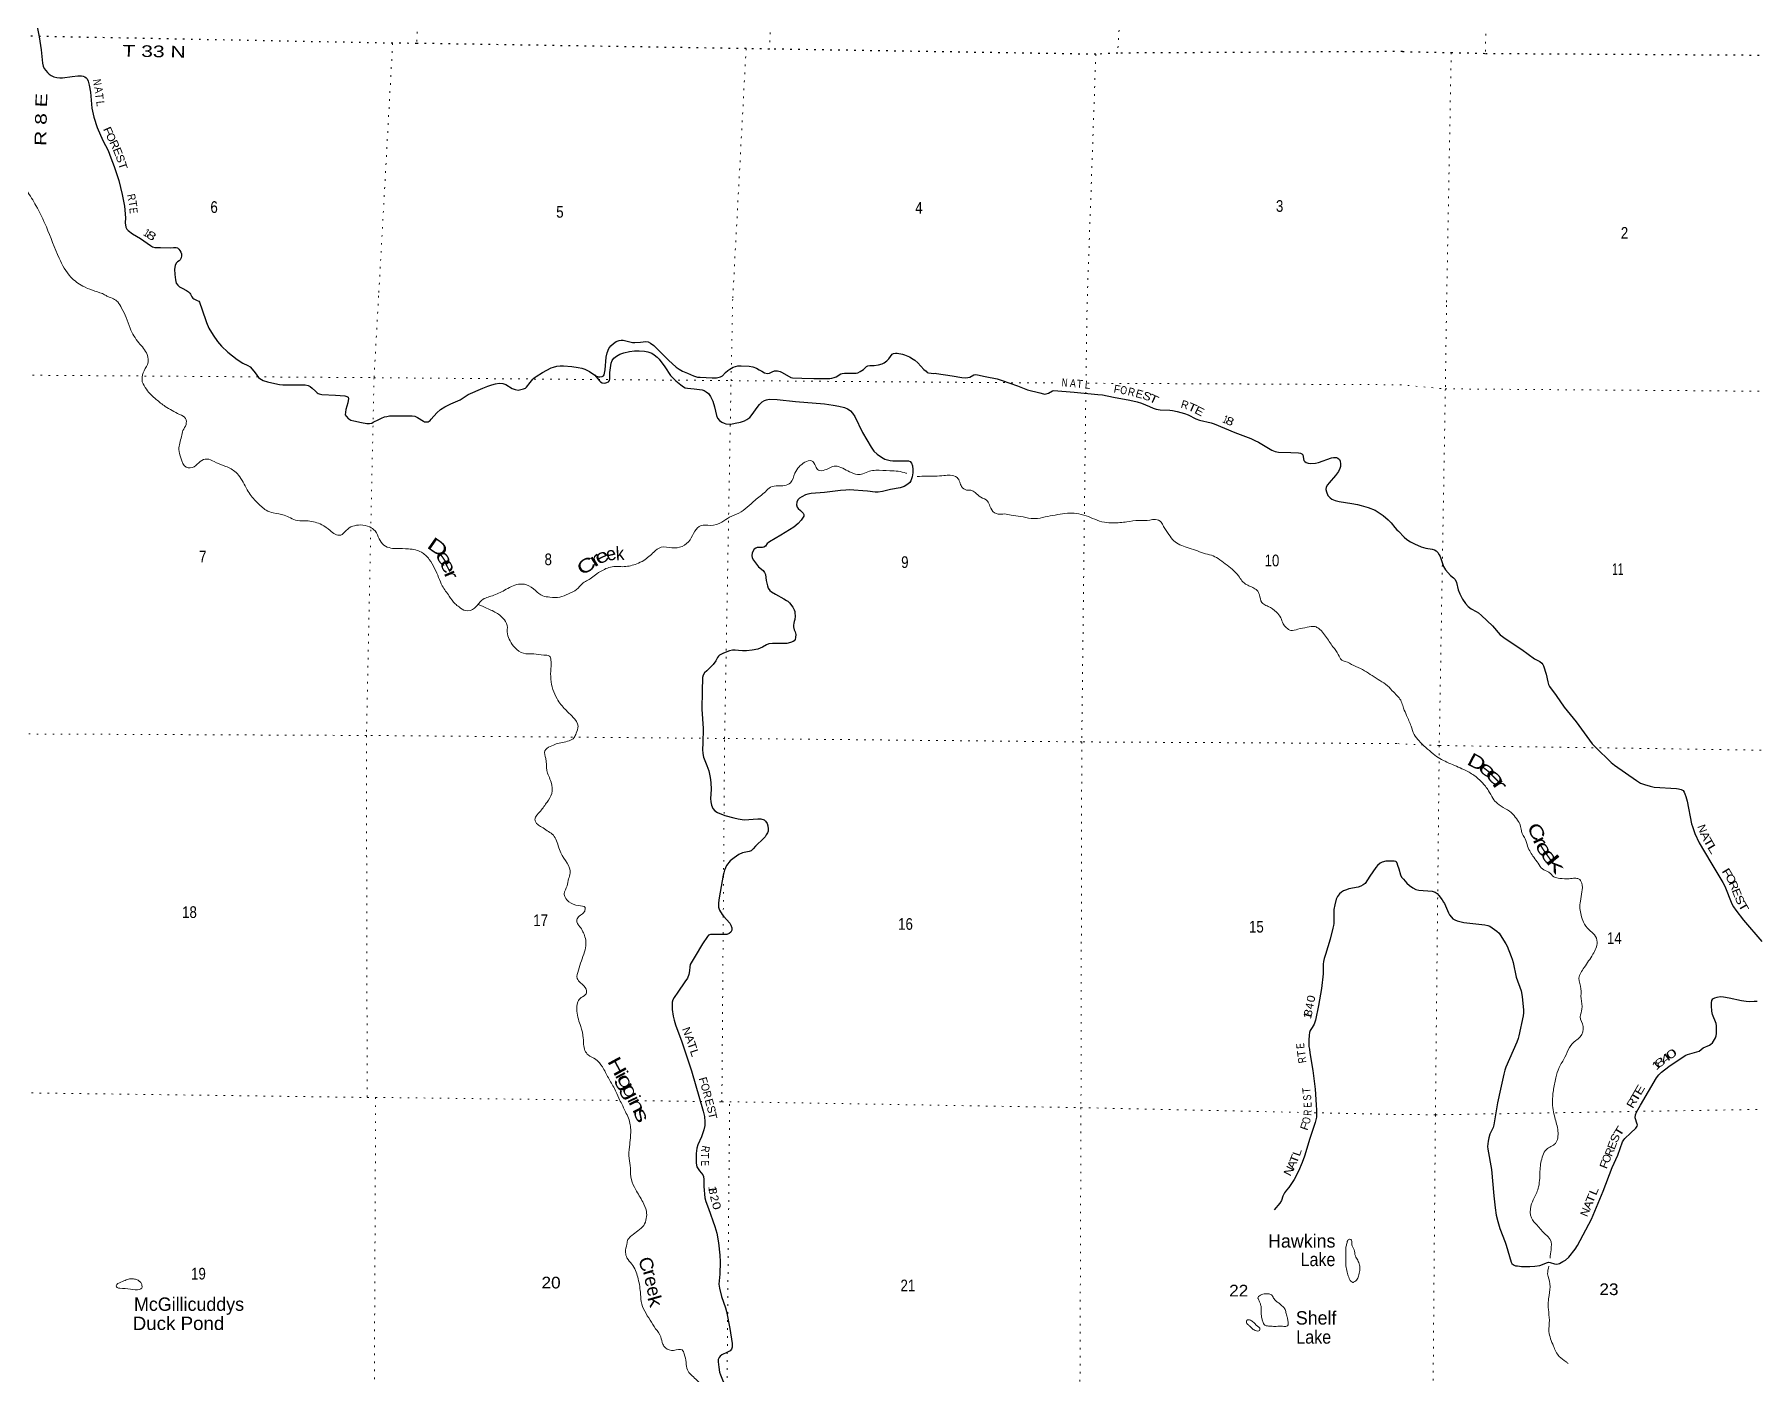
# Model space of a CAD drawing. Header units: feet. Extents: x -1048576 to 137166, y -268550 to 2097152.
# Drawn here: x -204301 to -178479, y 306149 to 326257 of the extents above; entities that cross this region are included whole.
import ezdxf
from ezdxf.enums import TextEntityAlignment as Align

# ---------------------------------------------------------------- set-up
doc = ezdxf.new("R2010")
doc.units = ezdxf.units.FT
doc.header["$LTSCALE"] = 80
doc.linetypes.add('DOTTED', pattern=[1.5, 0.3, -1.2])
for name, color, linetype, lineweight in [('29', 7, 'Continuous', 25), ('39', 7, 'Continuous', 13), ('6', 7, 'DOTTED', 25), ('7', 7, 'DOTTED', 13)]:
    doc.layers.add(name, color=color, linetype=linetype, lineweight=lineweight)
doc.layers.add('30', color=7, linetype='Continuous')
doc.layers.add('41', color=7, linetype='Continuous')

msp = doc.modelspace()

# ---------------------------------------------------------------- linework, layer by layer
at = {"layer": '29'}
for points in [[(-204261.04, 326369.67), (-204231.3, 326219.69), (-204200.27, 326027.26), (-204179.49, 325824.9), (-204170.71, 325783.26), (-204156.59, 325747.76), (-204107.18, 325686.34), (-204080.79, 325661.5), (-204047.38, 325642.93), (-204009.61, 325624.04), (-203965.15, 325613.29), (-203919.7, 325605.31), (-203878.48, 325607.82)], [(-203878.48, 325607.82), (-203732.85, 325627.64), (-203649.97, 325636.37), (-203597.48, 325637.52), (-203567.55, 325633.41), (-203547.29, 325622.55), (-203522.59, 325607.18), (-203509.51, 325589.61), (-203492.62, 325554.73), (-203478.81, 325496.17), (-203462.44, 325390.86), (-203438.21, 325154.1), (-203408.32, 325019.01), (-203358.46, 324859.86), (-203273.45, 324668.73), (-203196.79, 324517.8), (-203153.57, 324408.36), (-203104.87, 324277.24), (-203036.97, 324066.69), (-202986, 323859.79), (-202948.67, 323681.4), (-202937.47, 323509.5), (-202941.91, 323430.57), (-202931.8, 323367.99), (-202915.68, 323338.79), (-202894.3, 323318.89), (-202831.39, 323269.48), (-202711.51, 323196.43), (-202561.17, 323091.17), (-202529.81, 323072.8), (-202493.03, 323063.79), (-202408.34, 323060.37), (-202265.07, 323060.03), (-202216.62, 323061.25), (-202176.21, 323064.62), (-202153.3, 323055.94), (-202134.25, 323039.69), (-202119.58, 323018.48), (-202106.77, 322994.79), (-202097.1, 322966.03), (-202097.67, 322936.05), (-202098.98, 322906.09), (-202114.77, 322879.77), (-202130.82, 322863), (-202153.62, 322850.11), (-202177.65, 322825.54), (-202192.94, 322792.17), (-202199.96, 322735.73), (-202197.26, 322656.89), (-202184.48, 322577.9), (-202173.9, 322529.58), (-202151.55, 322496.55), (-202127.08, 322471.51), (-202087.75, 322451.05), (-202019.75, 322415.59), (-201990.33, 322398.46), (-201969.73, 322379.73), (-201958.92, 322361.91)], [(-201958.92, 322361.91), (-201942.37, 322325.13), (-201924.24, 322301.83), (-201911.44, 322292.26), (-201860.18, 322268.51), (-201837.97, 322255.52), (-201824.43, 322241.99), (-201818.4, 322229.47), (-201791.5, 322142.16), (-201722.03, 321936.99), (-201685.22, 321855.29), (-201622.01, 321749.54), (-201553.74, 321652.27), (-201493.42, 321581.85), (-201402.93, 321495.66), (-201262.37, 321384.3), (-201176.71, 321329.38), (-201099.37, 321294.58), (-201066.32, 321272.15), (-201033.63, 321238.51), (-200988.98, 321184.07), (-200938.9, 321114.76), (-200919.68, 321098.13), (-200873.16, 321070.29), (-200805.38, 321049.89), (-200697.21, 321021.95), (-200624.38, 321008.71), (-200577.33, 321004.55), (-200398.39, 321005.23), (-200268.49, 321005.51), (-200239.09, 321003.17), (-200198.37, 320992.95), (-200167.43, 320977.48), (-200134.78, 320954.69), (-200088.16, 320907.87), (-200063.03, 320882.74), (-200045.63, 320871.14), (-200031.21, 320866.2), (-199993.42, 320859.54), (-199785.26, 320848.27), (-199644.14, 320838.01), (-199616.39, 320830.54), (-199598.04, 320817.09), (-199593.18, 320795.73), (-199595.12, 320766.73), (-199603.4, 320732.3), (-199629.18, 320631.66), (-199637.65, 320594.65), (-199640.46, 320555.04), (-199626.05, 320534.71), (-199589.32, 320494.11), (-199573.85, 320482.51), (-199556.94, 320474.95), (-199510.04, 320461.24), (-199398.07, 320438.15), (-199318.63, 320422.57), (-199299.29, 320422.57), (-199274.16, 320424.5), (-199243.22, 320430.31), (-199220.38, 320443.49), (-199139.01, 320484.68), (-199098.21, 320505.71), (-199053.63, 320523.78), (-199018.94, 320530.85), (-198974.72, 320536.71), (-198637.63, 320539.6), (-198599.37, 320532.78), (-198557.26, 320516.13), (-198469.36, 320458.2), (-198454.36, 320449.64), (-198431.16, 320447.71), (-198398.83, 320451.05), (-198369.29, 320468.97), (-198351.86, 320486.7), (-198265.6, 320582.37), (-198212.67, 320631.39), (-198149.12, 320675.55), (-198055.58, 320720.59), (-197915.44, 320777.04), (-197799.17, 320856.08), (-197579.65, 320955.76), (-197503.08, 320985.21), (-197443.71, 321002.16), (-197387.08, 321018.08), (-197332.33, 321026.72), (-197278.8, 321021.95), (-197233.74, 321007.01), (-197137.73, 320950.97), (-197093.18, 320933.01), (-197049.33, 320925.36), (-197008.11, 320931.08), (-196967.51, 320942.68), (-196939.86, 320956.01), (-196921.1, 320969.75), (-196867.52, 321037.85)], [(-196091.64, 321252.13), (-196049.1, 321238.5), (-195977.34, 321203.89), (-195881.46, 321139.77), (-195849.69, 321124.63), (-195822.89, 321123.92), (-195790.01, 321130.23), (-195768.74, 321137.96), (-195756.14, 321151.99), (-195742.84, 321228.57), (-195725.74, 321420.28), (-195714.6, 321484.06), (-195689.43, 321549.05), (-195660.46, 321590.4), (-195619.63, 321624.77), (-195577.33, 321652.27), (-195532.15, 321669.9), (-195503.85, 321675.47), (-195471.55, 321673.01), (-195393.14, 321653.62), (-195331.77, 321638.73), (-195300.57, 321636.02), (-195213.65, 321644.79), (-195132.82, 321651.63), (-195097.82, 321646.47), (-195064.53, 321630.37), (-195010.81, 321592.33), (-194979.54, 321558.22), (-194794.74, 321371.49), (-194678.57, 321270.78), (-194635.72, 321238.5), (-194583.51, 321209.5), (-194510.45, 321179.28), (-194419.16, 321139.9), (-194360, 321120.38), (-194316.69, 321116.7), (-194140.19, 321108.91), (-194075, 321110.9), (-194012.82, 321123.12), (-193982.19, 321139.9), (-193937.12, 321188.64), (-193902.92, 321219.18), (-193873.76, 321240.2), (-193825.58, 321267.51), (-193755.97, 321286.89), (-193703.77, 321290.72), (-193584.49, 321282.23), (-193527.82, 321273.31), (-193473.92, 321254.25), (-193433.08, 321230.78), (-193393.94, 321206.54), (-193351.87, 321184.37), (-193309.66, 321174.94), (-193276.47, 321180.51), (-193238.63, 321200.11), (-193204.93, 321211.44), (-193185.59, 321215.31), (-193157.73, 321210.99), (-193117.92, 321201.78), (-193087.45, 321187.68), (-192959.41, 321114.98), (-192932.31, 321108.97), (-192792.1, 321102.3), (-192612.55, 321097.51), (-192374.39, 321097.89), (-192342.6, 321101.24), (-192311.66, 321111.24), (-192279.11, 321124.71), (-192211.12, 321166.97), (-192187.91, 321175.08), (-192155.05, 321176.64), (-192078.5, 321176.18), (-191979.1, 321178.58), (-191953.25, 321184.36), (-191917.23, 321201.78), (-191871.72, 321235.64), (-191824.42, 321277.18), (-191806.33, 321287.18), (-191772.22, 321294.58), (-191711.34, 321295.82), (-191646.54, 321304.25), (-191589.87, 321320.22), (-191561.47, 321333.25), (-191518.93, 321364.19), (-191491.85, 321393.48), (-191438.29, 321463.38), (-191418.38, 321474.94), (-191391.31, 321480.75), (-191366.18, 321478.81)], [(-195903.11, 321154.25), (-195830.16, 321064.21), (-195813.21, 321047.09), (-195786.24, 321033.22), (-195747.47, 321029.69), (-195717.57, 321036.21), (-195695.27, 321049.02), (-195678.7, 321069.96), (-195672.07, 321095.43), (-195674.87, 321187.11), (-195654.54, 321326.23), (-195637.26, 321369.98), (-195610.98, 321402.35), (-195573.46, 321433.79), (-195525.29, 321461.65), (-195465.18, 321482.12), (-195376.24, 321503.39), (-195304.54, 321510.8), (-195233.16, 321511.12), (-195153.23, 321506.44), (-195103.62, 321497.59), (-195044.71, 321476.48), (-195008.88, 321453.12), (-194962.48, 321416.38), (-194935.09, 321387.9), (-194850.11, 321271.41), (-194763.27, 321144.78), (-194736.26, 321116.69), (-194684.05, 321062.55), (-194610.04, 321005.01), (-194566.11, 320973.61), (-194540.97, 320960.08), (-194510.03, 320952.35), (-194409.14, 320945.33), (-194290.34, 320927.33), (-194260.61, 320919.49), (-194226.18, 320900.08), (-194192.94, 320873.08), (-194162.68, 320830.39), (-194129.14, 320759.01), (-194102.54, 320673.86), (-194072.23, 320546.09), (-194057.6, 320503.78), (-194031.02, 320470.68), (-193995.73, 320445.78), (-193960.92, 320428.38), (-193932.9, 320420.67), (-193858.45, 320414.84), (-193795.57, 320426.64), (-193715.37, 320443.84), (-193653.73, 320462.85), (-193616.76, 320482.51), (-193576.16, 320511.52), (-193553.66, 320538.1), (-193450.49, 320684.03), (-193428.55, 320708.13)], [(-196867.52, 321037.85), (-196828.3, 321087.69), (-196808.34, 321107.57), (-196776.09, 321130.23), (-196684, 321186.48), (-196551.81, 321257.84), (-196519.25, 321268.82), (-196466.73, 321281.04), (-196418.4, 321286.84), (-196365.55, 321288.68), (-196244.61, 321278.73), (-196145.77, 321265.57), (-196091.64, 321252.13)], [(-191366.18, 321478.81), (-191283.04, 321461.4), (-191256.82, 321452.5), (-191228.9, 321442.05), (-191180.56, 321422.71), (-191124.59, 321389.84), (-191101.29, 321372.41), (-191056.82, 321331.78), (-190965.52, 321235.83), (-190931.14, 321206.03), (-190913.44, 321190.92), (-190895.19, 321182.41), (-190855.74, 321177.01), (-190826.75, 321175), (-190795.4, 321176.78), (-190776.27, 321172.12), (-190541.21, 321136.34), (-190394.23, 321113.87), (-190337.5, 321109.26), (-190277.13, 321116.11), (-190215.68, 321151.8), (-190193.75, 321157.26), (-190157.66, 321155.67), (-190044.87, 321126.68), (-189865.66, 321091.85), (-189833.63, 321083.01), (-189788.31, 321068.65), (-189560.63, 320987.87), (-189412.19, 320929), (-189227.21, 320883.72), (-189169.5, 320869.47), (-189148.23, 320865.6), (-189128.56, 320868.05), (-189096.02, 320879.14), (-189036.07, 320915.88), (-189014.72, 320920.86), (-188708.36, 320893.91), (-188353.67, 320860.16), (-188287.69, 320852.06), (-188120.24, 320816.15), (-187877.73, 320772.78), (-187768.07, 320750.1), (-187701.75, 320730.23), (-187583.5, 320678.55), (-187527.71, 320652.88), (-187481.22, 320636.56), (-187419.42, 320627.74), (-187278.25, 320621.94), (-187237.32, 320616.64), (-187168.03, 320604.54), (-187054.37, 320571.39), (-187003.66, 320552.32), (-186886.06, 320492.01), (-186833.48, 320474.97), (-186656.92, 320431.89), (-186609.16, 320416.97), (-186303.95, 320287.02), (-186063.84, 320198.45), (-186000.99, 320171.22), (-185947.81, 320144.31), (-185744.95, 320023.8), (-185696.42, 320005.07), (-185644.47, 319995.98), (-185460.94, 319987.09), (-185345.93, 319985.32), (-185319.33, 319979.93), (-185296.12, 319970.27), (-185281.86, 319952), (-185268.99, 319870.97), (-185251.65, 319852.31), (-185230.38, 319836.84), (-185203.06, 319827.52), (-185166.56, 319823.3), (-185093.08, 319827.17), (-185047.48, 319839.27), (-184852.61, 319911.04), (-184822.35, 319916.12), (-184777.92, 319911.91), (-184758.53, 319904.52), (-184733.39, 319883.25), (-184724.23, 319860.56), (-184717.92, 319821.37), (-184717.92, 319776.89), (-184725.98, 319747.42), (-184746.93, 319705.34), (-184794.2, 319643.39), (-184888.71, 319535.72), (-184911.3, 319504.23), (-184930.64, 319469.42), (-184934.67, 319435.39), (-184929.09, 319397.27), (-184905.88, 319345.06), (-184870.06, 319307.09), (-184849.42, 319291.51), (-184797.21, 319268.3), (-184737.64, 319256.55), (-184546.06, 319224.33)], [(-193428.55, 320708.13), (-193415.68, 320722.27), (-193386.68, 320747.4), (-193352.32, 320767.39), (-193324.81, 320780.27), (-193284.2, 320789.94), (-193164.35, 320784.7), (-192890.34, 320754.21), (-192452.92, 320719.19), (-192325.19, 320699.07), (-192240.12, 320683.61), (-192153.11, 320662.34), (-192108.64, 320644.93), (-192084.96, 320630.67), (-192066.11, 320614), (-192035.17, 320579.19), (-192001.81, 320526.33), (-191884.38, 320290.11), (-191756.65, 320067.87), (-191716.29, 320010.89), (-191664.08, 319962.54), (-191601.52, 319919.99), (-191548.06, 319891), (-191468.77, 319869.73), (-191428.8, 319864.79), (-191233.05, 319863.79), (-191192.24, 319863.92), (-191169.03, 319852.31), (-191147.76, 319827.17), (-191134.22, 319786.56), (-191128.43, 319732.43), (-191130.85, 319686.41), (-191140.03, 319624.14), (-191158.97, 319565.6), (-191176.77, 319537.12), (-191204.21, 319511.73), (-191259.92, 319481.04), (-191318.02, 319460.94), (-191465.78, 319432.91), (-191586.74, 319403.69), (-191650.03, 319395.33), (-191693.1, 319395.95), (-191807.23, 319409.87), (-192083.72, 319426.89), (-192135.97, 319425.04), (-192213.29, 319419.16), (-192453.38, 319389.51), (-192655.48, 319372.42), (-192702.53, 319365.01), (-192737.34, 319353.4), (-192793.44, 319326.04), (-192828.23, 319303.12), (-192853.37, 319277.98), (-192869.41, 319242.34), (-192872.71, 319206.43), (-192864.46, 319171.53), (-192851.44, 319150.35), (-192814.83, 319118.23), (-192774.09, 319078.8), (-192762.48, 319057.53), (-192764.42, 319036.26), (-192772.15, 319018.86), (-192804.92, 318976.62), (-192849.5, 318926.03), (-192913.52, 318871.19), (-193109.14, 318750.94), (-193276.87, 318651.44), (-193298.61, 318636.65), (-193311.68, 318624.36), (-193340.68, 318585.69), (-193366.27, 318568.98), (-193383.23, 318564.42), (-193418.82, 318563.73), (-193462.51, 318564.42), (-193485.53, 318556.67), (-193506.99, 318537.34), (-193526.67, 318506.79), (-193537.94, 318481.26), (-193541.77, 318444.37), (-193537.94, 318409.71), (-193520.67, 318373.32)], [(-184546.06, 319224.33), (-184459.85, 319209.83), (-184406.58, 319196.77), (-184300.23, 319165.83), (-184196.8, 319122.93), (-184153.26, 319096.21), (-184075.91, 319042.06), (-184001.26, 318978.46), (-183959.88, 318935.71), (-183904.14, 318863.8), (-183870.93, 318829.35), (-183846.66, 318808.32)], [(-183846.66, 318808.32), (-183763.77, 318721.22), (-183721.74, 318683.45), (-183666.93, 318648.09), (-183605.83, 318618.67), (-183508.81, 318576.94), (-183439.43, 318554.98), (-183340.79, 318539.01), (-183307.22, 318531.48), (-183283.5, 318515.67), (-183259.78, 318491.95), (-183236.06, 318456.38), (-183223.68, 318429.76), (-183171.92, 318279.28), (-183143.17, 318231.07), (-183067.4, 318143.99), (-183020.63, 318110.5), (-182997.83, 318084.1), (-182977.15, 318037.37), (-182952.21, 317929.7), (-182929.72, 317867.4), (-182888.12, 317791.11), (-182842.75, 317725.1), (-182801.32, 317680.4), (-182759.74, 317646.04), (-182680.69, 317604.53), (-182647.65, 317582.59), (-182603.61, 317547.21), (-182437.2, 317388.77), (-182320.97, 317256.68), (-182288.72, 317228.42), (-182249.82, 317199.36), (-181999.56, 317033.14), (-181806.27, 316894.19), (-181726.08, 316853.49), (-181696.38, 316831.54), (-181682.6, 316811.99), (-181674.69, 316792.22), (-181634.79, 316666.73), (-181609.47, 316549.12), (-181597.27, 316510.46), (-181581.8, 316479.95), (-181481.16, 316346.66), (-181361.19, 316172.7), (-181185.56, 315951.23), (-180945.29, 315621.47), (-180895.98, 315568.8), (-180658.8, 315341.5), (-180607.97, 315300.03), (-180281.3, 315068.75), (-180217.17, 315032.15), (-180158.76, 315009.46), (-180075.75, 314983.77), (-180012.35, 314971.79), (-179679.57, 314953.52), (-179648.84, 314948.19), (-179609.31, 314938.31), (-179579.25, 314919.34), (-179565.83, 314896.8), (-179552, 314871.11), (-179538.16, 314833.56), (-179519.57, 314760.63), (-179453.13, 314419.95), (-179441.32, 314380.95), (-179403.77, 314278.17), (-179341.25, 314134.99), (-179164.9, 313842.79), (-178982.68, 313540.38), (-178955.13, 313487.59), (-178850.38, 313222.75), (-178825.78, 313177.81), (-178791.09, 313125.91), (-178674.04, 312974.97), (-178399.25, 312656.7)], [(-193520.67, 318373.32), (-193443.45, 318277.16), (-193375.73, 318219.53), (-193352.29, 318191.19), (-193340.35, 318158.36), (-193327.61, 318069.25), (-193310.67, 317990.18), (-193298.15, 317957.2), (-193273.4, 317920.9), (-193247.87, 317899.19), (-193189.53, 317863.02), (-193062.23, 317794.76), (-193023.47, 317769.53), (-193006.15, 317758.02), (-192979.07, 317734.82), (-192930.17, 317669.08), (-192917.19, 317649.73), (-192907.52, 317630.39), (-192899.79, 317605.25), (-192897.86, 317583.98), (-192895.92, 317535.64), (-192897.86, 317485.36), (-192907.52, 317454.42), (-192913.33, 317429.28), (-192920.21, 317400.16), (-192921.06, 317373.2), (-192909.46, 317330.66), (-192893.53, 317298.71), (-192886.25, 317259.11), (-192886.78, 317213.73), (-192893.99, 317183.69), (-192907.52, 317164.35), (-192922.99, 317154.68), (-192965.54, 317139.21), (-193021.33, 317126.89), (-193068.03, 317123.74), (-193186.85, 317125.39), (-193232.4, 317125.68), (-193288.48, 317117.94), (-193324.41, 317105.28), (-193385.17, 317069.6), (-193454.58, 317040.6), (-193537.94, 317023.19), (-193622.49, 317014.9), (-193684.91, 317015.45), (-193743.5, 317020.8), (-193791.27, 317027.06), (-193834.24, 317026.24), (-193880.22, 317015.45), (-193968.19, 316977.78), (-194027.19, 316947.77), (-194044.59, 316936.17), (-194058.13, 316916.83), (-194083.27, 316864.62), (-194124.18, 316810.44), (-194218.53, 316712.87), (-194251.5, 316684.78), (-194276, 316651.11), (-194284.38, 316617.1), (-194289.86, 316408.83), (-194292.04, 316138.08), (-194272.25, 315852.84), (-194279.77, 315628.65), (-194284.37, 315536.1), (-194280.13, 315475.07), (-194270.83, 315420.08), (-194218.36, 315294.27), (-194189.61, 315217.03), (-194166.67, 315113.62), (-194156.74, 315042.99), (-194155.31, 314935.62), (-194163.43, 314802.37), (-194160.61, 314752.92), (-194149.01, 314700.71), (-194129.43, 314652.31), (-194100.66, 314617.56), (-194057.73, 314590.58), (-193947.89, 314546.01), (-193814.77, 314510.05), (-193748.71, 314493.8), (-193659.78, 314483.41), (-193455.73, 314496.44)], [(-193455.73, 314496.44), (-193408.37, 314495.73), (-193361.09, 314482.86), (-193336.81, 314460.93), (-193315.53, 314427.59), (-193303.94, 314391.31), (-193300.07, 314346.84), (-193301.17, 314312.19), (-193307.81, 314284.96), (-193327.14, 314254.01), (-193344.86, 314227.99), (-193361.95, 314207.6), (-193490.38, 314084.73), (-193522.46, 314045.17), (-193556.02, 314017.03), (-193582.4, 314004.56), (-193684.89, 313985.22), (-193736.48, 313963.23), (-193808.66, 313913.67), (-193867.18, 313864.2), (-193924.75, 313796.38), (-193953.69, 313726.09), (-193964.49, 313684.27)], [(-183887.54, 313855.23), (-183913.21, 313860.46), (-183987.9, 313859.59), (-184039.17, 313859.52), (-184091.38, 313847.92), (-184120.39, 313830.52), (-184162.93, 313795.71), (-184187.14, 313765.66), (-184277.93, 313637.72), (-184346.24, 313527.63), (-184375.65, 313505.64), (-184414.33, 313484.37), (-184450.03, 313472.65), (-184591.74, 313444.52), (-184627.04, 313434.09), (-184673.45, 313414.75), (-184703.5, 313395.72), (-184731.47, 313370.28), (-184762.41, 313331.6), (-184779.76, 313293.83), (-184803.02, 313205.9), (-184816.51, 313136.78), (-184818.49, 312929.37), (-184824.28, 312896.42), (-184832.02, 312855.89), (-184873.89, 312691.06), (-184939.98, 312463.73), (-184961.59, 312401.45), (-184969.86, 312359.11), (-184975.13, 312316.37), (-184978.83, 312171.32), (-185004.45, 311951.44), (-185046.74, 311697.47), (-185092.53, 311477.91), (-185114.36, 311417.16), (-185143.37, 311366.88), (-185172.37, 311322.4), (-185184.23, 311291.39), (-185187.84, 311252.79), (-185191.71, 311179.3), (-185189.78, 311082.61), (-185184.05, 311042.83), (-185176.24, 310985.92), (-185130.46, 310724.74), (-185098.47, 310445.38), (-185079.98, 310206.64), (-185075.68, 310127.32), (-185079.55, 310022.9), (-185085.44, 309984.44), (-185095.02, 309945.55), (-185178.59, 309704.98), (-185257.39, 309439.45), (-185292.27, 309342.21), (-185347.69, 309212.49), (-185412.16, 309090.82), (-185490.75, 308968.16), (-185528.19, 308926.45), (-185556.6, 308886.32), (-185580.4, 308837.49), (-185602.75, 308773.86), (-185628.75, 308735), (-185711.86, 308636.11)], [(-183887.54, 313855.23), (-183872.48, 313835.44), (-183860.62, 313803.81), (-183844.81, 313748.47), (-183817.79, 313655.95), (-183801.33, 313623.96), (-183773.66, 313590.36), (-183723.17, 313530.95), (-183684.72, 313497.47), (-183633.33, 313461.89), (-183585.58, 313437.48), (-183540.44, 313428.29), (-183340.82, 313410.5), (-183297.61, 313397.81), (-183265.72, 313374.93), (-183242, 313345.28), (-183192.59, 313282.03), (-183171.14, 313247.97), (-183157.01, 313226.69), (-183097.37, 313086.98), (-183083.88, 313058.69), (-183054.24, 313021.14), (-183032.4, 312996.87), (-183004.83, 312979.63), (-182969.25, 312967.77), (-182907.98, 312951.96), (-182867.83, 312943.32), (-182554.2, 312908.48), (-182507.27, 312898.27), (-182479.09, 312888.72), (-182374.34, 312809.66), (-182339.85, 312780), (-182320.98, 312756.3), (-182235.77, 312620.47), (-182220.18, 312588.3), (-182158.91, 312434.14), (-182143.04, 312392.45), (-182127.29, 312343.23), (-182081.39, 312120.55), (-182010.68, 311916.31), (-181999.27, 311864.44), (-181992.89, 311829.35), (-181973.13, 311631.7), (-181974.1, 311585.13), (-181977.08, 311540.78), (-182042.3, 311244.32), (-182053.74, 311204.71), (-182073.93, 311147.47), (-182235.99, 310773.92), (-182252.25, 310727.47), (-182267.61, 310669.16), (-182316.46, 310441.74)], [(-193964.49, 313684.27), (-193973.45, 313649.61), (-194035.21, 313311.07), (-194044.58, 313236.85), (-194045.45, 313171.8), (-194031.05, 313124.69), (-193988.5, 313062.81), (-193966.81, 313037.21), (-193875.59, 312932.75), (-193857.01, 312900.37), (-193843.47, 312859.76), (-193844.91, 312829.21), (-193860.87, 312797.88), (-193886.01, 312774.68), (-193920.82, 312761.14), (-194025.56, 312763.29), (-194140.63, 312761.02), (-194164.48, 312761.14), (-194191.55, 312751.47), (-194210.89, 312732.13), (-194282.02, 312623.76), (-194395.95, 312435.56), (-194454.55, 312339.58), (-194468.51, 312311.39), (-194475.82, 312279.63), (-194477.75, 312217.75), (-194489, 312162.17), (-194510.63, 312109.46), (-194547.25, 312049.9), (-194654.59, 311895.95), (-194709.81, 311815.53), (-194729.15, 311784.59), (-194737.59, 311749.71), (-194738.81, 311718.84), (-194736.88, 311635.69), (-194721.41, 311535.13), (-194709.81, 311475.18), (-194688.41, 311407.44), (-194593.49, 311151.36), (-194446.82, 310718.67), (-194274.6, 310111.8), (-194255.37, 310032.59), (-194247.64, 309955.24), (-194247.66, 309897.18), (-194261.17, 309833.41), (-194300.71, 309730.27), (-194354, 309609.09), (-194367.94, 309559.54), (-194377.21, 309479.53), (-194378.71, 309385.92), (-194379.14, 309334.49), (-194368.27, 309278.65), (-194328.85, 309217.42), (-194278.58, 309160.45), (-194267.62, 309131.61), (-194261.18, 309090.84), (-194265.84, 308986.08), (-194248.33, 308814.05), (-194232.18, 308756.3), (-194192.26, 308655.56), (-194098.75, 308385.01), (-194068.84, 308285.87), (-194042.67, 308139.42), (-194023.54, 307953.77), (-194017.52, 307855.16), (-194023.92, 307668.84), (-194036.33, 307519.49), (-194031.06, 307460.66), (-193996.81, 307334.99), (-193940.17, 307164.8), (-193925.61, 307111.61), (-193875.11, 306854.19), (-193840.25, 306629.34), (-193837.67, 306598.19), (-193841.13, 306572.78), (-193849.28, 306545.98), (-193870.55, 306520.84), (-193908.88, 306499.05), (-193994.25, 306459.95), (-194019.45, 306441.55), (-194035.24, 306420.16), (-194046.52, 306389.34), (-194050.37, 306355.73), (-194040.72, 306273.32), (-194026.52, 306201.78), (-194015.58, 306161.16), (-193937.21, 305974.08)], [(-182316.46, 310441.74), (-182362.14, 310238.5), (-182418.62, 309910.18), (-182429.68, 309870.68), (-182479.09, 309765.93), (-182494.87, 309715.59), (-182504.79, 309665.13), (-182510.72, 309584.1), (-182508.1, 309544.09), (-182455.12, 309240.02), (-182417.96, 308843.29), (-182398.05, 308665.05), (-182382.89, 308553.7), (-182360.5, 308457.53), (-182325.96, 308354.63), (-182245.87, 308151.18), (-182231.62, 308104.35), (-182158.9, 307848.78), (-182149.02, 307829.02), (-182125.3, 307807.27), (-182093.68, 307795.42), (-182061.69, 307792.06), (-182000.79, 307785.53), (-181880.22, 307785.53), (-181801.31, 307789.28), (-181730.01, 307801.35), (-181665.42, 307823.14), (-181629.22, 307838.9), (-181596.32, 307848.13), (-181571.9, 307844.83), (-181508.65, 307823.09), (-181473.69, 307819.6), (-181431.57, 307829.02), (-181382.16, 307856.69), (-181345.4, 307879.86), (-181295.2, 307925.86), (-181198.35, 308042.47), (-181161.72, 308098.74), (-180954.63, 308492.97), (-180779.36, 308914.06), (-180641.67, 309267.14), (-180559.52, 309453.54), (-180490.8, 309651.28), (-180470.51, 309684.27), (-180455.23, 309704.64), (-180369.77, 309783.43), (-180287.23, 309856.83), (-180266.93, 309886.61), (-180263.51, 309906.24), (-180267.47, 309920.07), (-180297.11, 310012.97), (-180296.12, 310056.88), (-180281.3, 310095.98), (-180216.69, 310204.93), (-179976.93, 310613.81), (-179945.93, 310658.61), (-179905.78, 310696.82), (-179792.24, 310783.07), (-179577.7, 310930.05), (-179540.82, 310952.2), (-179512.48, 310963.65), (-179372.15, 311003.18), (-179339.8, 311015.16), (-179278.37, 311062.52), (-179184.39, 311103.98), (-179162.3, 311116.95), (-179140.91, 311139.55), (-179123.12, 311163.27), (-179095.45, 311212.68), (-179083.28, 311242.79), (-179077.66, 311275.93), (-179077.66, 311392.54), (-179083.95, 311426.68), (-179138.93, 311562.51), (-179151.22, 311611.8), (-179156.72, 311690.98), (-179154.95, 311739.16), (-179150.79, 311772.02), (-179135.75, 311795.39), (-179103.35, 311813.52), (-179068.63, 311822.43), (-179024.3, 311831.31), (-178974.89, 311827.36), (-178887.1, 311813.02)], [(-178887.1, 311813.02), (-178702.13, 311771.21), (-178634.94, 311760.16), (-178577.23, 311756.78), (-178514.37, 311764.11), (-178468.13, 311760.83)]]:
    msp.add_lwpolyline(points, dxfattribs=at)
at = {"layer": '39'}
for points in [[(-139726.18, 284721.75), (-139786.61, 284683.23), (-139865.18, 284636.58), (-139935.68, 284589.96), (-139981.99, 284555.51), (-140024.23, 284506.92), (-140030.24, 284490.75), (-140030.24, 284490.75), (-140086.75, 284492.64)], [(-214422.29, 325815.26), (-214204.94, 325956.77), (-214006.39, 326040.49), (-213865.44, 325972.99), (-213742.6, 325917.73), (-213495.53, 326007.23), (-213258.95, 326335.23), (-213150.53, 326532.63), (-213059.15, 326600.8), (-212891.37, 326618.02), (-212514.3, 326516.83), (-211970.69, 326546.02), (-211648.17, 326738.14), (-211354.43, 326857.69), (-211174.46, 326589.92), (-211051.74, 326221.46), (-210896.71, 326145.8), (-210727.3, 326104.41), (-210529.31, 326107.31), (-210365.8, 326385.21), (-210246.58, 326683.58), (-210111.02, 326715.13), (-209944.96, 326774.79), (-209915.42, 326958.49), (-209853.85, 327099.58), (-209639.91, 327072.08), (-209032.82, 326931.17), (-208795.02, 327141.97), (-208565.91, 327558.92), (-208490.47, 327659.51), (-208186.58, 327787.08), (-207755.05, 327673.45), (-207553.26, 327346.97), (-207360.39, 326897.27), (-207004.09, 326713.36), (-206693.84, 326590.33), (-206454.61, 326714.23), (-206064.94, 326683.69), (-205908.93, 326456.48), (-205801.18, 326261.87), (-205984.64, 326020.45), (-206073.41, 325742.12), (-205907.55, 325478.48), (-205676.26, 325329.64), (-205545.91, 325189.46), (-205382.93, 325095.57), (-205285.27, 324901.02), (-205077.12, 324618.95), (-204728.21, 324241.1), (-204415.34, 323909.93), (-204277.45, 323690.9), (-204122.06, 323372.77), (-203929.35, 322900.84), (-203753.51, 322618.96), (-203576.66, 322484.58), (-203280.33, 322373.92)], [(-202685.05, 321048.47), (-202672.24, 321183.6), (-202605.12, 321309.56), (-202610.21, 321457.17), (-202735.81, 321633.45), (-202808.37, 321737.95), (-202866.61, 321852.26), (-202923.86, 322015.06), (-202993.75, 322151.83), (-203052.4, 322245.95), (-203116.01, 322293.69), (-203202.1, 322327.74), (-203247.97, 322354.92), (-203280.33, 322373.92)], [(-192585.97, 319780.47), (-192648.85, 319864.57), (-192748.18, 319842.3), (-192836.35, 319773.33), (-192898.83, 319677.58), (-192964.25, 319535.42), (-193053.87, 319494.77), (-193152.88, 319488.66), (-193262.26, 319468.61), (-193340.3, 319401.46), (-193496.26, 319273.23), (-193738.29, 319080.02), (-193878.79, 319018.16), (-193993.26, 318945.67), (-194165.79, 318896.57), (-194305.1, 318893.28), (-194399.65, 318808.28), (-194470.89, 318678.35), (-194589.89, 318581.71), (-194741.67, 318560.49), (-194904.99, 318567.78), (-195013.41, 318495.17), (-195165.25, 318370.9), (-195269.19, 318320.43), (-195455.72, 318277.67), (-195663.7, 318271.71), (-195753.2, 318237.12), (-195869.61, 318168.71), (-195949.54, 318107.66), (-196088.55, 318019.5), (-196170.95, 317936.27), (-196293.33, 317872.03), (-196423.58, 317818.05), (-196570.84, 317820.98), (-196677.43, 317839.26), (-196788.85, 317918.27), (-196922.29, 318005.79), (-197041.19, 318014.22), (-197250.88, 317923.43), (-197434.15, 317842.21), (-197592.92, 317774.65), (-197700.26, 317655.55), (-197834.22, 317617.8), (-197933.98, 317674.34), (-197993.6, 317719.99), (-198080.08, 317834.86), (-198185.91, 317990.54), (-198239.91, 318114.88), (-198299.8, 318247.41), (-198381.75, 318386.45), (-198498.61, 318495.87), (-198586.76, 318527.93), (-198691.37, 318544.16), (-198868.89, 318547.7), (-198955.51, 318555.48), (-199059.55, 318599.99), (-199130.3, 318694.35), (-199192.49, 318812.78), (-199274.01, 318873.01), (-199412.67, 318902.04), (-199626.2, 318821.42), (-199706.34, 318750.27), (-199792.84, 318764.12), (-199866.37, 318820.14), (-199993.81, 318905.52), (-200196.49, 318962.1), (-200361.83, 318969.43), (-200557.97, 319050.12), (-200718.74, 319083.63), (-200824.88, 319124.14), (-200963.76, 319242.08), (-201095.7, 319404.34), (-201222.42, 319625.09), (-201295.47, 319705.35), (-201455.22, 319789.36), (-201607.31, 319853.01), (-201711.47, 319891.45), (-201815.13, 319855.13), (-201905.52, 319776.1), (-202024.74, 319768.37), (-202104.68, 319907.37), (-202134.39, 320035.26), (-202096.22, 320226.46), (-202074.17, 320318.97), (-202027.96, 320408.98), (-202034.23, 320498.02), (-202123.79, 320560.42), (-202339.33, 320679.89), (-202476.44, 320785.67), (-202620.73, 320936.05), (-202685.05, 321048.47)], [(-191223.44, 319675.14), (-191233.89, 319678.78), (-191348.34, 319707.33), (-191475.31, 319715.92), (-191685.06, 319722.12), (-191780.16, 319709.87), (-191877.85, 319669.38), (-191960.76, 319660.93), (-192077.02, 319699.61), (-192180.9, 319752.2), (-192293.26, 319784.75), (-192362.25, 319765.91), (-192447.79, 319727.2), (-192544.7, 319725.09), (-192585.97, 319780.47)], [(-183867.04, 316339.81), (-183941.8, 316417.73), (-184040.75, 316514.68), (-184154.34, 316585.64), (-184271.85, 316662.74), (-184385.45, 316733.71), (-184519.39, 316796.99), (-184647.35, 316856.12), (-184699.39, 316877.36), (-184750.21, 316959.2), (-184830.59, 317075.98), (-184940.38, 317235.78), (-185003.39, 317313.82), (-185043.04, 317348.96), (-185098.95, 317378.36), (-185218.21, 317368.61), (-185356, 317341.04), (-185461.35, 317320.91), (-185527.14, 317360.62), (-185578.37, 317422.26), (-185612.88, 317511.85), (-185677.82, 317593.97), (-185801.18, 317681.3), (-185869.12, 317714.98), (-185896.83, 317741.8), (-185932.91, 317853.65), (-185969.86, 317923.09), (-186033.59, 317964.77), (-186107.58, 317998.58), (-186151.47, 318023.7), (-186195.04, 318064.98), (-186246.02, 318138.74), (-186340.85, 318239.64), (-186444.2, 318318.48), (-186553.6, 318397.45), (-186651.47, 318447.89), (-186771.93, 318478.58), (-186892.11, 318523.4), (-187018.47, 318562.29), (-187124.52, 318606.84), (-187218.19, 318665.28), (-187288.94, 318759.64), (-187369.28, 318878.44), (-187406.31, 318943.84), (-187490.22, 318985.92), (-187577.21, 318975.53), (-187738.75, 318970.66), (-187920.79, 318950.04), (-188127, 318931.92), (-188257.96, 318942.61), (-188402.35, 318987.92), (-188530.47, 319038.96), (-188679.1, 319074.25), (-188812.2, 319078.92), (-188957.93, 319057.58), (-189107.82, 319030.25), (-189259.77, 319000.95), (-189356.68, 318998.84), (-189513.45, 319030.25), (-189656.31, 319051.28), (-189754.87, 319067.39), (-189847.75, 319065.19), (-189905.84, 319086.56), (-189974.53, 319182.89), (-190011.35, 319258.39), (-190110.99, 319321), (-190196.39, 319389.38), (-190260.29, 319422.98), (-190322.78, 319426.25), (-190398.42, 319478.27), (-190425.31, 319545.49), (-190466.33, 319612.98), (-190570.54, 319649.41), (-190663.49, 319643.18), (-190796.88, 319633.71), (-190924.05, 319632.2), (-191062.67, 319631.17)], [(-196285.68, 313250.64), (-196344.82, 313320.52), (-196355.86, 313373.28), (-196315.13, 313491.69), (-196290.82, 313596.28), (-196268.93, 313680.71), (-196408.1, 313984.56), (-196482.62, 314192.15), (-196535.62, 314265.95), (-196611.26, 314317.97), (-196694.92, 314372.17), (-196726.83, 314390.99), (-196782.25, 314444.63), (-196795.52, 314487.33), (-196714.28, 314613.01), (-196614.68, 314748.44), (-196543.52, 314874.32), (-196554.18, 315046.29), (-196617.2, 315223.34), (-196633.79, 315401.49), (-196647.64, 315514.92), (-196565.57, 315581.99), (-196382.71, 315643.01), (-196207.72, 315714.29), (-196178.17, 315778.36), (-196149.75, 315886.91), (-196225.77, 316019.77), (-196338.51, 316133.15), (-196464.4, 316295.28), (-196526.14, 316435.94), (-196557.37, 316588.11), (-196556.13, 316749.74), (-196555.5, 316881.07), (-196578.65, 316934.07), (-196661.03, 316951.87), (-196812.04, 316969.02), (-196969.26, 316978.22), (-197096.7, 317063.6), (-197169.34, 317164.06), (-197209.62, 317267.91), (-197213.06, 317397.3), (-197275.46, 317505.64), (-197414.67, 317607.42), (-197584.67, 317683.55), (-197634.65, 317706.78), (-197651.35, 317712.43)], [(-183867.04, 316339.81), (-183837.57, 316309.26), (-183770.14, 316153.74), (-183726.25, 316047.62), (-183659.46, 315886.41), (-183612.01, 315760.01), (-183539.64, 315663.32), (-183411.31, 315543.06), (-183300.51, 315449.49), (-183093.36, 315333.41), (-182867.62, 315235.07), (-182716.28, 315148.61), (-182599.63, 315046.81), (-182497.76, 314917.09), (-182431.83, 314804.39), (-182365.07, 314726.01), (-182130.69, 314566.85), (-182064.23, 314476.36), (-182021.53, 314404.63), (-182005.45, 314317.36), (-181988.5, 314266.45), (-181947.78, 314196.78), (-181912.11, 314084.8), (-181867.83, 313994.84), (-181819.13, 313920.94), (-181754.68, 313830.5), (-181690.14, 313744.1), (-181602.39, 313699.57), (-181588.46, 313691.16), (-181519.3, 313628.89), (-181427.08, 313602.43), (-181287.89, 313599.1), (-181200.95, 313605.1), (-181146.67, 313595.72), (-181099.7, 313533.99), (-181098.85, 313400.62), (-181120.29, 313263.74), (-181127.03, 313150.76), (-181109.22, 313051.33), (-181075.37, 312947.48), (-180989.31, 312832.28), (-180910.35, 312757.65), (-180868.58, 312647.55), (-180933.49, 312465.25), (-181063.39, 312266.32), (-181141.89, 312106.56), (-181111.36, 311948.24), (-181110.8, 311802.75), (-181096.41, 311644.82), (-181121.4, 311528.23), (-181080.44, 311383.8), (-181122.54, 311227.22), (-181190.51, 311170.25), (-181285.82, 311067.47), (-181351.83, 310923.58), (-181438.3, 310768.06), (-181488.47, 310611.67), (-181525.33, 310420.61), (-181539.32, 310257.29), (-181502.7, 310015.98), (-181457.09, 309812.85), (-181495.78, 309629.92), (-181629.13, 309540.17), (-181683.85, 309446.52), (-181725.13, 309239.41), (-181747.54, 308977.29), (-181811.97, 308815.18), (-181861.36, 308691.09), (-181855.52, 308513.16), (-181767.35, 308401.95), (-181645.46, 308265.68), (-181572.65, 308187.16), (-181560.13, 308035.33), (-181574.87, 307910.12)], [(-192492.42, 303314.32), (-192518.48, 303522.96), (-192543.54, 303681.07), (-192569.62, 303788.69), (-192594.38, 303861.92), (-192661.79, 303921.87), (-192769.82, 303968.47), (-192919.61, 304046.22), (-193030.78, 304137.34), (-193153.12, 304275.16), (-193247.55, 304396.26), (-193383.68, 304550.52), (-193477.94, 304679.7), (-193581.21, 304762.58), (-193676.49, 304841.26), (-193721.54, 304908.84), (-193749.52, 305022.55), (-193813.03, 305175.37), (-193850.28, 305329.68), (-193927.67, 305494.89), (-193987.88, 305611.27), (-194085.81, 305758.71), (-194196.08, 305894.27), (-194310.52, 306023.85), (-194457.02, 306164.17), (-194510.1, 306233.93), (-194530.05, 306345.46), (-194557.7, 306475.33), (-194588.84, 306532.53), (-194716.09, 306526.98), (-194838.45, 306563.77), (-194877.69, 306619.11), (-194909.78, 306728.86), (-194986.01, 306851.62), (-195070.19, 306980.6), (-195201.82, 307258.03), (-195215.14, 307397.72), (-195254.96, 307624.82), (-195341.86, 307818.52), (-195416.6, 307914.97), (-195437.16, 307996.21), (-195418.54, 308119.1), (-195401.02, 308187.45), (-195341.21, 308250.92), (-195253.04, 308319.89), (-195164.63, 308400.98), (-195126.2, 308505.29), (-195124.04, 308612.34), (-195179.73, 308752.87), (-195285.03, 308934.81), (-195350.6, 309085.64), (-195365.25, 309259.71), (-195384.51, 309405.58), (-195379.03, 309577.22), (-195364.15, 309714.33), (-195360.14, 309813.27), (-195366.25, 309910.38), (-195437.02, 310103.75), (-195495.17, 310222.11), (-195535.86, 310305.76), (-195603.53, 310452.6), (-195695.16, 310612.03), (-195784.66, 310777.49), (-195887.31, 310890.67), (-195997, 310955.49), (-196046.08, 311023.15), (-196070.58, 311209.54), (-196109.43, 311384.09), (-196143.58, 311491.86), (-196165.39, 311611.52), (-196152.45, 311752.7), (-196102.73, 311816.38), (-196026.91, 311873.46), (-196027.58, 311940.16), (-196114.38, 312038.88), (-196161.49, 312104.48), (-196144.93, 312225.39), (-196099.71, 312365.93), (-196052.6, 312500.38), (-196031.92, 312625.25), (-196046.02, 312726.56), (-196076.75, 312803.96), (-196125.59, 312883.74), (-196157.05, 312924.78), (-196168.05, 312979.55), (-196130.56, 313037.4), (-196069.06, 313084.68), (-196046.1, 313122.61), (-196045.24, 313165.03), (-196143.52, 313195.27), (-196285.68, 313250.64)], [(-184530.52, 307544.64), (-184564.4, 307565.52), (-184587.79, 307606.4), (-184610.57, 307677.58), (-184632.91, 307770.97), (-184637.08, 307864.01), (-184637.14, 307961), (-184637.9, 308023.65), (-184632.56, 308088.21), (-184619.35, 308142.5), (-184608.62, 308174.62), (-184590.13, 308190.42), (-184575.89, 308196.2), (-184554.07, 308177.58), (-184545.33, 308110.72), (-184514.56, 308035.34), (-184494.24, 307941.99), (-184459.2, 307878.65), (-184432.46, 307803.35), (-184425.49, 307748.66), (-184441.41, 307660.06), (-184452.27, 307621.89), (-184489.68, 307568.08), (-184520.35, 307548.48), (-184530.52, 307544.64)], [(-202689.75, 307461.26), (-202725.56, 307440.17), (-202862.69, 307444.92), (-203021.85, 307458.19), (-203059.97, 307469.06), (-203073.61, 307493.58), (-203048.71, 307527.43), (-202959.09, 307568.08), (-202891.95, 307595.03), (-202833.37, 307597.91), (-202771, 307588.58), (-202723.11, 307561.36), (-202693.59, 307524.4), (-202687.98, 307502.06), (-202689.75, 307461.26)], [(-181592.11, 307790.8), (-181611.18, 307672.88), (-181576.37, 307524.55), (-181590.61, 307351.14), (-181599.66, 307141.23), (-181585.42, 306977.24), (-181591.44, 306809.69), (-181523.98, 306591.89), (-181438.88, 306436.3), (-181335.81, 306357.06), (-181304.16, 306330.03)], [(-185955.13, 307310.42), (-185945.43, 307332.36), (-185914.77, 307351.95), (-185880.06, 307371.47), (-185843.67, 307374.79), (-185799.29, 307373.9), (-185753.14, 307360.86), (-185719.83, 307311.7), (-185680.46, 307262.42), (-185638.67, 307233.3), (-185595.06, 307194.04), (-185555.49, 307154.86), (-185534.48, 307095.84), (-185515.7, 307026.76), (-185506.71, 306972.03), (-185499.5, 306929.45), (-185514.35, 306893.37), (-185568.98, 306886.38), (-185629.5, 306887.58), (-185684, 306886.65), (-185758.64, 306888.14), (-185811.01, 306893.22), (-185853.17, 306904.16), (-185880.35, 306957.24), (-185897.49, 307008.1), (-185904.37, 307066.83), (-185904.92, 307139.59), (-185908.06, 307184.11), (-185923.18, 307234.92), (-185936.61, 307269.54), (-185948.22, 307294.02), (-185955.13, 307310.42)], [(-186079.61, 306983.44), (-186029.71, 306956.17), (-185986.23, 306910.85), (-185948.55, 306877.77), (-185926.77, 306857.13), (-185931.41, 306826.91), (-185996.01, 306826.18), (-186047.8, 306859.54), (-186089.35, 306900.78), (-186121.02, 306931.72), (-186128.56, 306958.14), (-186120.04, 306980.2), (-186111.93, 306982.06), (-186079.61, 306983.44)]]:
    msp.add_spline(points, degree=3, dxfattribs=at)
at = {"layer": '6'}
for points in [[(-183787.3, 326000.58), (-188058.41, 325977.6), (-188385.8, 325959.28), (-193277.98, 326038.04), (-193629.44, 326044.11), (-198568.09, 326123.13), (-198929.67, 326125.22), (-204377.52, 326230.05)], [(-183787.3, 326000.58), (-183057.09, 325985.81), (-182543.01, 325973.39), (-177765.35, 325943.36), (-177220.69, 325946.47), (-172432.65, 325930.36), (-171888.24, 325921.37), (-167852.17, 325827.59), (-166807.76, 325808.47), (-162545.7, 325718.2), (-161467.14, 325692.33), (-157156.36, 325617.23), (-156140.01, 325606.76), (-153158.05, 325560.51)]]:
    msp.add_lwpolyline(points, dxfattribs=at)
at = {"layer": '7'}
for p, q in [((-198929.67, 326125.22), (-199139.44, 322336.51)), ((-193629.44, 326044.11), (-193830.94, 322289.68)), ((-188385.8, 325959.28), (-188516.26, 322244.06)), ((-183057.09, 325985.81), (-183126.72, 322199.1)), ((-188516.26, 322244.06), (-188532.96, 321145.38)), ((-188509.62, 321027.25), (-183828.53, 321004.53)), ((-195146.46, 310269.28), (-194291.33, 310258.57)), ((-185110.3, 310090.12), (-183918.83, 310064.34))]:
    msp.add_line(p, q, dxfattribs=at)
for points in [[(-187544.19, 357835.52), (-187587.12, 352588.74), (-187644.01, 347236.39), (-187692.34, 341954.71), (-187698.69, 336608.13), (-187736.73, 331352.67), (-188058.41, 325977.6)], [(-182210.96, 357747.99), (-182250.46, 352613.78), (-182293.83, 347295.9), (-182406.3, 341953.16), (-182439.59, 336635.07), (-182489.22, 331307.22), (-182543.01, 325973.39)], [(-192893.06, 357498.59), (-192928.25, 352597.34), (-192974.79, 347281.3), (-193045.34, 341999.75), (-193045.17, 336719.82), (-193063.17, 331442.01), (-193277.98, 326038.04)], [(-198375.56, 331621.65), (-198376.02, 331450.45), (-198568.09, 326123.13)], [(-199139.44, 322336.51), (-199208.68, 321110.59), (-199322.98, 315746.01), (-199311.42, 310318.3)], [(-193993.06, 310254.84), (-193951.77, 315701.7), (-193855.62, 321066.64), (-193830.94, 322289.68)], [(-183126.72, 322199.1), (-183145, 320943.32), (-183236.47, 315595.45), (-183294.1, 310058.87), (-183339.03, 304715.94), (-183392.42, 299357.05), (-183494.89, 293971.05)], [(-204450.87, 321148.29), (-199208.68, 321110.59), (-193855.62, 321066.64), (-188942.95, 321030.38)], [(-183828.53, 321004.53), (-183145, 320943.32), (-177851.43, 320903.49), (-172542.98, 320810.77), (-169993.02, 320795.78)], [(-188536.29, 320894.32), (-188596.85, 315649.63), (-188608.62, 310165.81), (-188628.07, 304801.36), (-188731.86, 299357.76), (-188795.9, 293984.1)], [(-183872.94, 315624.3), (-188596.85, 315649.63), (-193951.77, 315701.7), (-199322.98, 315746.01), (-204432.28, 315768.94)], [(-172615.25, 315422.02), (-177929.65, 315518.93), (-183236.47, 315595.45), (-183872.94, 315624.3)], [(-204464.17, 310388.57), (-199311.42, 310318.3), (-199184.25, 310319.81), (-195477.77, 310273.42)], [(-199184.25, 310319.81), (-199209.17, 304884.75), (-199199.18, 299479.3)], [(-194016.31, 294001.16), (-194030.42, 299402.65), (-193927.69, 304793.73), (-193876.02, 310254.53)], [(-194026.79, 310255.26), (-193993.06, 310254.84), (-193876.02, 310254.53), (-188608.62, 310165.81), (-185319.39, 310094.64)], [(-183918.83, 310064.34), (-183294.1, 310058.87), (-178011.62, 310146.58), (-172695.86, 310106.22)]]:
    msp.add_lwpolyline(points, dxfattribs=at)

# ---------------------------------------------------------------- texts
at = {"layer": '30'}
for s, rotation, width, p in [('N', 279.269, 0.8, (-203417.09, 325530.95)), ('A', 278.836, 0.9, (-203396.63, 325416.89)), ('T', 275.843, 0.95, (-203387.02, 325325.97)), ('L', 275.843, 0.9, (-203369.87, 325214.87)), ('F', 293.978, 1.25, (-203248.77, 324785.48)), ('O', 293.978, 1.05, (-203205.77, 324690.7)), ('R', 294.911, 1.1, (-203151.94, 324582.15)), ('E', 291.55, 1.15, (-203105.35, 324476.82)), ('S', 290.376, 1.1, (-203066.94, 324376.17)), ('T', 287.874, 1.2, (-203031.36, 324270.35)), ('R', 281.819, 0.85, (-202903.22, 323803.37)), ('E', 276.333, 0.8, (-202874.14, 323608.94)), ('1', 328.644, 0.8, (-202648.04, 323233.13)), ('8', 328.644, 1.55, (-202578.56, 323189.79)), ('N', 354.973, 0.75, (-188858.95, 320977.43)), ('A', 354.973, 0.85, (-188733.59, 320967.33)), ('T', 354.564, 0.95, (-188632.82, 320958.54)), ('L', 354.564, 0.9, (-188515.05, 320945.83)), ('F', 349.861, 0.95, (-188078.53, 320879.8)), ('O', 349.861, 0.8, (-187978.37, 320864.22)), ('R', 346.315, 0.9, (-187864.05, 320838.55)), ('S', 336.393, 1.2, (-187640.68, 320778.49)), ('T', 335.292, 1.4, (-187541.02, 320736.45)), ('R', 343.74, 0.95, (-187066.97, 320647.98)), ('T', 336.612, 1.35, (-186961.7, 320607.78)), ('E', 332.849, 1.25, (-186858.65, 320556.3)), ('1', 336.937, 0.55, (-186466.52, 320432.32)), ('8', 336.937, 1.3, (-186398.72, 320403.46)), ('A', 295.448, 1.25, (-179299.39, 314213.54)), ('T', 299.759, 1.5, (-179248.03, 314115.23)), ('L', 301.112, 1.55, (-179187.57, 314012.84)), ('F', 301.071, 1.45, (-178969.04, 313653.37)), ('O', 301.071, 1.2, (-178914.01, 313565.24)), ('R', 295.094, 1.15, (-178872.84, 313471.8)), ('E', 291.58, 1.15, (-178829.65, 313366.24)), ('S', 295.498, 1.25, (-178783.25, 313255.16)), ('T', 299.709, 1.5, (-178726.92, 313148.51)), ('0', 77.683, 1.15, (-185101.87, 311786.07)), ('8', 76.195, 1.1, (-185143.23, 311573.75)), ('A', 290.338, 1.15, (-194527.74, 311175.05)), ('T', 288.725, 1.25, (-194494.9, 311078.29)), ('L', 288.725, 1.2, (-194457.26, 310967.52)), ('E', 95.144, 0.8, (-185259.82, 311097.52)), ('R', 99.942, 0.8, (-185233.42, 310890.22)), ('8', 37.222, 1.75, (-179890.71, 310796.73)), ('4', 35.446, 1.7, (-179808.54, 310857.01)), ('0', 34.415, 1.8, (-179722.48, 310920.67)), ('1', 42.123, 1.2, (-179942.07, 310757.15)), ('F', 285.843, 1.05, (-194327.88, 310555.96)), ('O', 285.843, 0.9, (-194297.36, 310455.73)), ('R', 285.843, 0.95, (-194269.11, 310346.35)), ('T', 94.429, 0.9, (-185168.36, 310427.31)), ('T', 59.613, 1.55, (-180241.29, 310300.3)), ('E', 59.613, 1.35, (-180181.55, 310403.25)), ('S', 94.429, 0.8, (-185156.48, 310321.6)), ('R', 85.017, 0.75, (-185150.15, 310085.66)), ('E', 93.103, 0.75, (-185150.47, 310209.91)), ('R', 59.331, 1.25, (-180297.73, 310205.51)), ('T', 282.047, 1.1, (-194188.6, 310035.3)), ('F', 70.844, 1.15, (-185196.6, 309867.12)), ('O', 78.931, 0.8, (-185169.25, 309962.22)), ('T', 58.592, 1.55, (-180489.15, 309778.71)), ('E', 69.377, 1.1, (-180588.71, 309582.54)), ('S', 66.538, 1.2, (-180546.67, 309687.04)), ('T', 269.082, 0.85, (-194307.71, 309447.52)), ('E', 272.4, 0.75, (-194305.17, 309329)), ('R', 258.372, 0.85, (-194297.39, 309556.25)), ('A', 66.866, 1.2, (-185390.1, 309288.58)), ('T', 69.314, 1.3, (-185353.02, 309375.36)), ('L', 71.653, 1.2, (-185311.87, 309479.21)), ('F', 68.696, 1.2, (-180706.78, 309292.87)), ('R', 68.433, 1.05, (-180626.61, 309480.06)), ('N', 62.082, 1.2, (-185439.27, 309189.16)), ('8', 277.53, 0.95, (-194186.56, 308901.16)), ('2', 283.525, 1.1, (-194161.41, 308791.47)), ('T', 67.401, 1.35, (-180911.43, 308779.24)), ('L', 67.401, 1.3, (-180863.38, 308894.36)), ('0', 288.327, 1.3, (-194128.86, 308676.64)), ('N', 67.401, 1.05, (-180995.73, 308576.4)), ('A', 67.401, 1.2, (-180947.81, 308685.89))]:
    msp.add_text(s, height=120, rotation=rotation, dxfattribs=dict(at, width=width)).set_placement(p, align=Align.CENTER)
for s, rotation, p in [('T', 279.617, (-202883.09, 323708.39)), ('E', 344.611, (-187747.83, 320809.2)), ('N', 290.069, (-179348.02, 314329.55)), ('4', 78.22, (-185122.47, 311677.26)), ('1', 75.455, (-185151.87, 311530.95)), ('N', 290.338, (-194571.18, 311292.58)), ('T', 97.814, (-185246.4, 310984.87)), ('E', 285.843, (-194236.58, 310228.31)), ('S', 285.843, (-194207.84, 310123.81)), ('O', 67.596, (-180670.51, 309381.38)), ('1', 275.812, (-194190.83, 308939.92))]:
    msp.add_text(s, height=120, rotation=rotation, dxfattribs=at).set_placement(p, align=Align.CENTER)
at = {"layer": '41'}
for s, rotation, width, p in [('D', 325.047, 1.55, (-198308.03, 318485.67)), ('e', 304.732, 1.65, (-198233.35, 318351.35)), ('C', 32.481, 1.4, (-195975.6, 318209.62)), ('r', 32.243, 1.75, (-195842.08, 318302.57)), ('e', 24.949, 1.35, (-195754.21, 318345.15)), ('k', 3.434, 0.95, (-195514.96, 318376.17)), ('e', 296.767, 1.4, (-198183.91, 318243.66)), ('r', 292.969, 1.45, (-198140.15, 318122.3)), ('D', 332.362, 1.35, (-182719.22, 315259.31)), ('e', 322.27, 1.75, (-182571.52, 315159.63)), ('e', 315.513, 2, (-182461.67, 315051.46)), ('r', 306.018, 1.85, (-182404.23, 314956.91)), ('C', 300.29, 1.35, (-181865.1, 314253.46)), ('r', 295.998, 1.5, (-181809.05, 314120.41)), ('e', 302.578, 1.55, (-181748.44, 313997.08)), ('e', 305.369, 1.65, (-181662.51, 313874.16)), ('k', 308.692, 2, (-181568.03, 313755.69)), ('H', 298.453, 1.45, (-195650.01, 310738.91)), ('g', 299.278, 1.6, (-195519.77, 310507.67)), ('i', 298.366, 1.25, (-195581.86, 310612.65)), ('g', 297.039, 1.5, (-195451.77, 310367.76)), ('i', 295.962, 1.15, (-195400.56, 310252.85)), ('n', 296.189, 1.45, (-195351.07, 310155.56)), ('s', 294.256, 1.55, (-195286.4, 310014.12)), ('C', 288.556, 1.1, (-195217.78, 307788.78)), ('r', 287.311, 1.25, (-195162.32, 307659.29)), ('e', 284.348, 1.05, (-195141.74, 307538.48)), ('k', 285.698, 1.25, (-195089.16, 307238.55))]:
    msp.add_text(s, height=200, rotation=rotation, dxfattribs=dict(at, width=width)).set_placement(p, align=Align.CENTER)
for rotation, p in [(13.335, (-195633.9, 318374.81)), (283.538, (-195109.08, 307393.38))]:
    msp.add_text('e', height=200, rotation=rotation, dxfattribs=at).set_placement(p, align=Align.CENTER)
for s, p in [('Hawkins', (-185803.45, 308067.35)), ('McGillicuddys', (-202807.29, 307119.36)), ('Shelf', (-185387.29, 306913.79))]:
    msp.add_text(s, height=200, dxfattribs=at).set_placement(p)
for s, width, p in [('Lake', 0.9, (-185315.79, 307790.16)), ('Duck Pond', 1.05, (-202827.16, 306832.18)), ('Lake', 0.9, (-185379.42, 306627.13))]:
    msp.add_text(s, height=200, dxfattribs=dict(at, width=width)).set_placement(p)
at = {"layer": '6', "width": 1.35}
for s, rotation, p in [('T 33 N', 358.898, (-202982.57, 325926.14)), ('R 8 E', 88.737, (-204125.05, 324584.28))]:
    msp.add_text(s, height=175, rotation=rotation, dxfattribs=at).set_placement(p)
at = {"layer": '7'}
for s, width, p in [('6', 0.85, (-201661.87, 323581.35)), ('5', 0.85, (-196476.82, 323509.42)), ('4', 0.85, (-191094.04, 323571.04)), ('3', 0.85, (-185684.88, 323597.59)), ('2', 0.85, (-180513.91, 323194.2)), ('7', 0.85, (-201831.54, 318341.98)), ('8', 0.85, (-196652, 318299.47)), ('9', 0.85, (-191304.95, 318257.66)), ('10', 0.85, (-185855.65, 318282.51)), ('11', 0.65, (-180644.36, 318153.16)), ('18', 0.85, (-202086.44, 313010.51)), ('17', 0.85, (-196821.75, 312887.49)), ('16', 0.85, (-191350.08, 312832.34)), ('15', 0.85, (-186089.15, 312790.86)), ('14', 0.85, (-180721.9, 312619.8)), ('19', 0.85, (-201952.04, 307589.17)), ('20', 1.1, (-196697.26, 307455.52)), ('21', 0.85, (-191314.67, 307412.12)), ('22', 1.1, (-186386.6, 307334.76)), ('23', 1.1, (-180834.89, 307355.34))]:
    msp.add_text(s, height=175, dxfattribs=dict(at, width=width)).set_placement(p)

doc.saveas('drawing.dxf')
